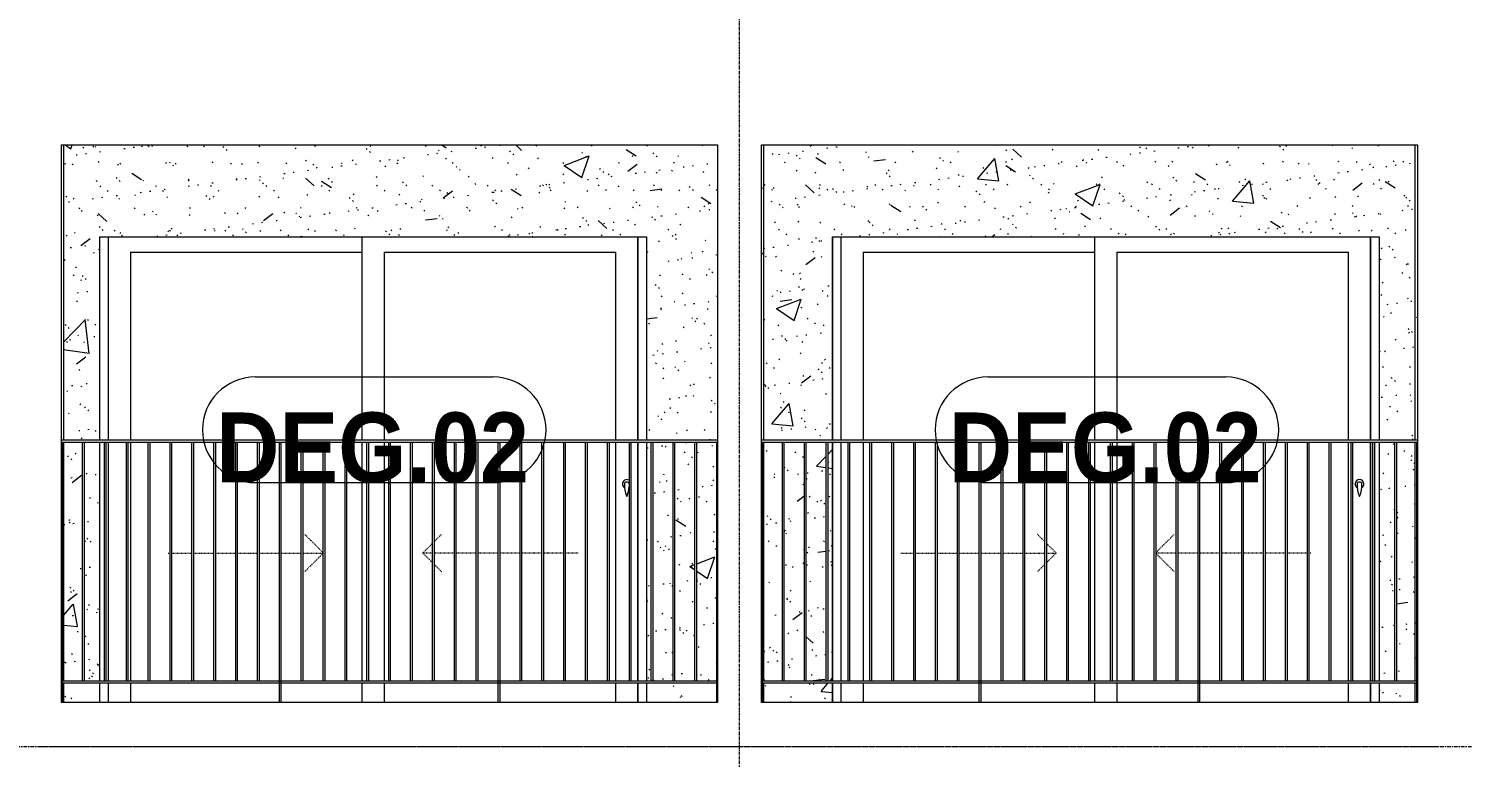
# Model space of a CAD drawing. Header units: millimetres. Extents: x -134153 to 99383, y -5233 to 35400.
# Drawn here: x -95003 to -88448, y 8950 to 12282 of the extents above; entities that cross this region are included whole.
import ezdxf

# ---------------------------------------------------------------- set-up
doc = ezdxf.new("R2010")
doc.units = ezdxf.units.MM
for name, pattern in [('Centre', [31.75, 6.35, -4.7625, 15.875, -4.7625]), ('Dash', [6, 3, -3]), ('Dash 1_8_', [6.35, 3.175, -3.175]), ('Grid Line', [22.225, 12.7, -3.175, 3.175, -3.175])]:
    doc.linetypes.add(name, pattern=pattern)
for name, color, linetype, lineweight in [('0-1', 7, 'Continuous', 5), ('A-AREA', 32, 'Dash 1_8_', 9), ('A-DOOR', 31, 'Continuous', 9), ('A-DOOR-FRAM', 31, 'Continuous', 9), ('A-DOOR-HDLN', 31, 'Dash', 9), ('A-DOOR-IDEN', 31, 'Continuous', 9), ('A-FLOR-HRAL', 11, 'Continuous', 9), ('A-FLOR-LEVL-2', 51, 'Centre', 9), ('A-WALL', 113, 'Continuous', 9), ('A-WALL-PATT-1', 9, 'Continuous', 9), ('I-WALL-1', 7, 'Continuous', 9), ('S-GRID-1', 1, 'Grid Line', 9)]:
    doc.layers.add(name, color=color, linetype=linetype, lineweight=lineweight)
doc.styles.add('Arial_B_2', font='arialbd_0.ttf', dxfattribs={"width": 0.9, "height": 320})
pattern_1 = [(37.5, (-81864.44, 1200), (-5.1206, 156.6122), [5.364, -118.181, 5.364, -132.812, -132.08]), (37.5, (-81864.44, 1200), (-5.1206, 156.6122), [-261.722, 5.364, -126.716]), (7.5, (-81864.44, 1200), (143.847, 229.3842), [5.364, -61.285, 5.364, -105.989, -42.672]), (7.5, (-81864.44, 1200), (143.847, 229.3842), [-178.003, 5.364, -37.308]), (327.5, (-81964.42, 1200), (253.1176, 0.4601), [5.364, -35.276, 5.364, -140.94, -191.008]), (327.5, (-81964.42, 1200), (253.1176, 0.4601), [-186.944, 5.364, -185.644]), (317.5, (-81964.42, 1200), (244.338, 71.3376), [5.364, -14.956, 5.364, -90.546, -109.728]), (317.5, (-81964.42, 1200), (244.338, 71.3376), [-116.23, 5.364, -104.364])]
pattern_2 = [(50, (-81864.4, 1200), (1165.98, -102.01), [121.92, -1341.12]), (355, (-81864.4, 1200), (-225.554, 1222.76), [97.536, -1072.896]), (100.451, (-81767.3, 1191.5), (940.43, 1120.746), [103.616, -1139.776]), (46.184, (-81864.4, 1525.1), (1734.9, -269.07), [182.88, -2011.68]), (96.636, (-81719.9, 1502.7), (1519.38, 1583.54), [155.42, -1709.66]), (351.184, (-81864.4, 1525.1), (1519.4, 1583.52), [146.3, -1609.34]), (21, (-81701.9, 1443.8), (970.33, -654.5), [121.92, -1341.12]), (326, (-81701.9, 1443.8), (395.53, 1178.8), [97.536, -1072.896]), (71.451, (-81621, 1389.3), (1365.87, 524.296), [103.616, -1139.776]), (37.5, (-81864.44, 1200), (19.767, 541.153), [53.645, -1006.246, 53.645, -1035.507, -1076.96]), (37.5, (-81864.44, 1200), (19.767, 541.153), [-2149.043, 53.645, -1023.315]), (7.5, (-81864.44, 1200), (427.646, 641.156), [53.645, -567.334, 53.645, -981.862, -410.464]), (7.5, (-81864.44, 1200), (427.646, 641.156), [-1656.486, 53.645, -356.82]), (327.5, (-82226.95, 1200), (867.782, -36.665), [53.645, -352.755, 53.645, -1214.323, -1682.496]), (327.5, (-82226.95, 1200), (867.782, -36.665), [-1674.37, 53.645, -1628.85]), (317.5, (-82389.5, 1200), (948.028, 162.73), [53.645, -474.675, 53.645, -788.416, -1194.816]), (317.5, (-82389.5, 1200), (948.028, 162.73), [-1370.38, 53.645, -1141.17])]

# ---------------------------------------------------------------- blocks, each defined once
blk = doc.blocks.new('NCV_TKTC_TANG 3 - 4_rvt-2-TKCS_MẶT ĐỨNG HƯỚNG BẮC')
at = {"layer": 'A-WALL-PATT-1'}
h = blk.add_hatch(dxfattribs=at)
h.set_pattern_fill('FP_2', color=256, style=0, pattern_type=2)
h.set_pattern_definition(pattern_2)
h.paths.add_polyline_path([(-91883.3, 9200), (-91857.6, 9200), (-91857.6, 9290), (-92177.6, 9290), (-92177.6, 9200)])
h.paths.add_polyline_path([(-94842.6, 9200), (-94677.6, 9200), (-94677.6, 9290), (-94842.6, 9290)])
h.paths.add_polyline_path([(-94747.6, 9300), (-94677.6, 9300), (-94677.6, 10390), (-94747.6, 10390), (-94747.6, 9828.8)])
h.paths.add_polyline_path([(-91888.2, 9300), (-91857.6, 9300), (-91857.6, 10390), (-91947.6, 10390), (-91947.6, 9300), (-91897.1, 9300)])
h.paths.add_polyline_path([(-94757.6, 9300), (-94757.6, 10390), (-94842.6, 10390), (-94842.6, 9300), (-94824.5, 9300)])
h.paths.add_polyline_path([(-92177.6, 9300), (-92157.6, 9300), (-92157.6, 10390), (-92177.6, 10390), (-92177.6, 9828.8)])
h.paths.add_polyline_path([(-92057.6, 9300), (-92057.6, 10390), (-92147.6, 10390), (-92147.6, 9300)])
h.paths.add_polyline_path([(-92047.6, 9300), (-91957.6, 9300), (-91957.6, 10390), (-92047.6, 10389), (-92047.6, 9828.8)])
h.paths.add_polyline_path([(-94677.6, 10400), (-94677.6, 11330), (-92177.6, 11330), (-92177.6, 10400), (-91852.6, 10400), (-91852.6, 11750), (-94842.6, 11750), (-94842.6, 10400), (-94744.9, 10400)])
h = blk.add_hatch(dxfattribs=at)
h.set_pattern_fill('FP_3', color=256, style=0, pattern_type=2)
h.set_pattern_definition(pattern_1)
h.paths.add_polyline_path([(-91883.3, 9200), (-91857.6, 9200), (-91857.6, 9290), (-92177.6, 9290), (-92177.6, 9200)])
h.paths.add_polyline_path([(-94842.6, 9200), (-94677.6, 9200), (-94677.6, 9290), (-94842.6, 9290)])
h.paths.add_polyline_path([(-94747.6, 9300), (-94677.6, 9300), (-94677.6, 10390), (-94747.6, 10390), (-94747.6, 9828.8)])
h.paths.add_polyline_path([(-91888.2, 9300), (-91857.6, 9300), (-91857.6, 10390), (-91947.6, 10390), (-91947.6, 9300), (-91897.1, 9300)])
h.paths.add_polyline_path([(-94757.6, 9300), (-94757.6, 10390), (-94842.6, 10390), (-94842.6, 9300), (-94824.5, 9300)])
h.paths.add_polyline_path([(-92177.6, 9300), (-92157.6, 9300), (-92157.6, 10390), (-92177.6, 10390), (-92177.6, 9828.8)])
h.paths.add_polyline_path([(-92057.6, 9300), (-92057.6, 10390), (-92147.6, 10390), (-92147.6, 9300)])
h.paths.add_polyline_path([(-92047.6, 9300), (-91957.6, 9300), (-91957.6, 10390), (-92047.6, 10389), (-92047.6, 9828.8)])
h.paths.add_polyline_path([(-94677.6, 10400), (-94677.6, 11330), (-92177.6, 11330), (-92177.6, 10400), (-91852.6, 10400), (-91852.6, 11750), (-94842.6, 11750), (-94842.6, 10400), (-94744.9, 10400)])
h = blk.add_hatch(dxfattribs=at)
h.set_pattern_fill('FP_3', color=256, style=0, pattern_type=2)
h.set_pattern_definition(pattern_1)
h.paths.add_polyline_path([(-91647.6, 9200), (-91642.7, 9200), (-91643.2, 9290), (-91647.6, 9290)])
h.paths.add_polyline_path([(-91647.6, 9300), (-91642.7, 9300), (-91642.7, 10390), (-91647.6, 10390), (-91647.6, 9828.8)])
h.paths.add_polyline_path([(-91652.6, 10390), (-91652.6, 10390), (-91652.6, 10400), (-91642.7, 10400), (-91642.7, 11750), (-91652.6, 11750), (-91652.6, 10932.8)])
h = blk.add_hatch(dxfattribs=at)
h.set_pattern_fill('FP_2', color=256, style=0, pattern_type=2)
h.set_pattern_definition(pattern_2)
h.paths.add_polyline_path([(-91642.7, 9200), (-91327.7, 9200), (-91327.7, 9290), (-91642.7, 9290)])
h.paths.add_polyline_path([(-88827.7, 9200), (-88662.7, 9200), (-88662.7, 9290), (-88827.7, 9290)])
h.paths.add_polyline_path([(-91642.7, 9300), (-91557.6, 9300), (-91557.6, 10390), (-91642.7, 10390), (-91642.7, 9828.8)])
h.paths.add_polyline_path([(-91357.6, 9300), (-91357.6, 10390), (-91447.6, 10390), (-91447.6, 9300)])
h.paths.add_polyline_path([(-88662.7, 9300), (-88662.7, 10390), (-88747.6, 10390), (-88747.6, 9300), (-88677.7, 9300)])
h.paths.add_polyline_path([(-91547.6, 9300), (-91457.6, 9300), (-91457.6, 10390), (-91547.6, 10390), (-91547.6, 9738.7)])
h.paths.add_polyline_path([(-91327.7, 9300), (-91327.7, 10390), (-91347.6, 10390), (-91347.6, 9300)])
h.paths.add_polyline_path([(-88827.7, 9300), (-88757.6, 9300), (-88757.6, 10390), (-88827.7, 10390), (-88827.7, 9408.3)])
h.paths.add_polyline_path([(-91456.2, 10400), (-91327.7, 10400), (-91327.7, 11330), (-88827.7, 11330), (-88827.7, 10400), (-88662.7, 10400), (-88662.7, 11750), (-91642.7, 11750), (-91642.7, 10400), (-91460.3, 10400)])
h = blk.add_hatch(dxfattribs=at)
h.set_pattern_fill('FP_3', color=256, style=0, pattern_type=2)
h.set_pattern_definition(pattern_1)
h.paths.add_polyline_path([(-91642.7, 9200), (-91327.7, 9200), (-91327.7, 9290), (-91642.7, 9290)])
h.paths.add_polyline_path([(-88827.7, 9200), (-88662.7, 9200), (-88662.7, 9290), (-88827.7, 9290)])
h.paths.add_polyline_path([(-91642.7, 9300), (-91557.6, 9300), (-91557.6, 10390), (-91642.7, 10390), (-91642.7, 9828.8)])
h.paths.add_polyline_path([(-91357.6, 9300), (-91357.6, 10390), (-91447.6, 10390), (-91447.6, 9300)])
h.paths.add_polyline_path([(-88662.7, 9300), (-88662.7, 10390), (-88747.6, 10390), (-88747.6, 9300), (-88677.7, 9300)])
h.paths.add_polyline_path([(-91547.6, 9300), (-91457.6, 9300), (-91457.6, 10390), (-91547.6, 10390), (-91547.6, 9738.7)])
h.paths.add_polyline_path([(-91327.7, 9300), (-91327.7, 10390), (-91347.6, 10390), (-91347.6, 9300)])
h.paths.add_polyline_path([(-88827.7, 9300), (-88757.6, 9300), (-88757.6, 10390), (-88827.7, 10390), (-88827.7, 9408.3)])
h.paths.add_polyline_path([(-91456.2, 10400), (-91327.7, 10400), (-91327.7, 11330), (-88827.7, 11330), (-88827.7, 10400), (-88662.7, 10400), (-88662.7, 11750), (-91642.7, 11750), (-91642.7, 10400), (-91460.3, 10400)])
h = blk.add_hatch(dxfattribs=at)
h.set_pattern_fill('FP_3', color=256, style=0, pattern_type=2)
h.set_pattern_definition(pattern_1)
h.paths.add_polyline_path([(-88662.7, 9200), (-88657.6, 9200), (-88657.6, 9290), (-88662.7, 9290), (-88662.7, 9212)])
h.paths.add_polyline_path([(-88657.6, 9300), (-88658.6, 10390), (-88662.7, 10390), (-88662.2, 9300)])
h.paths.add_polyline_path([(-88652.7, 10400), (-88654.1, 11750), (-88662.7, 11750), (-88662.7, 10400), (-88658.6, 10400)])
at = {"layer": 'I-WALL-1'}
for p, q in [((-94842.6, 11750), (-94842.6, 10400)), ((-91642.7, 11750), (-91642.7, 10400)), ((-88662.7, 10400), (-88662.7, 11750)), ((-88652.7, 11750), (-88652.7, 10400)), ((-94677.6, 10400), (-94677.6, 11330)), ((-94677.6, 11330), (-92177.6, 11330)), ((-92177.6, 11330), (-92177.6, 10400)), ((-91327.7, 10400), (-91327.7, 11330)), ((-91327.7, 11330), (-88827.7, 11330)), ((-88827.7, 11330), (-88827.7, 10400)), ((-94842.6, 10390), (-94842.6, 9300)), ((-94677.6, 9300), (-94677.6, 10390)), ((-92177.6, 10390), (-92177.6, 9300)), ((-91642.7, 10390), (-91642.7, 9300)), ((-91327.7, 9300), (-91327.7, 10390)), ((-88827.7, 10390), (-88827.7, 9300)), ((-88662.7, 9300), (-88662.7, 10390)), ((-94842.6, 9290), (-94842.6, 9200)), ((-94677.6, 9200), (-94677.6, 9290)), ((-92177.6, 9290), (-92177.6, 9200)), ((-91642.7, 9290), (-91642.7, 9200)), ((-91327.7, 9200), (-91327.7, 9290)), ((-88827.7, 9290), (-88827.7, 9200)), ((-88662.7, 9200), (-88662.7, 9290))]:
    blk.add_line(p, q, dxfattribs=at)
blk = doc.blocks.new('DEG_02-DEG_03 - DEG_02-2500x2400mm-CỬA ĐI 02 CÁNH TRƯỢT-625766-TKCS_MẶT ĐỨNG HƯỚNG BẮC')
at = {"layer": 'A-DOOR'}
for p, q in [((-93477.6, 10400), (-93477.6, 11330)), ((-92217.6, 11330), (-92217.6, 10400)), ((-94537.6, 11260), (-94537.6, 10400)), ((-94537.6, 11260), (-93477.6, 11260)), ((-93377.6, 11260), (-93377.6, 10400)), ((-93377.6, 11260), (-92317.6, 11260)), ((-92317.6, 10400), (-92317.6, 11260)), ((-94537.6, 10390), (-94537.6, 9300)), ((-93477.6, 9300), (-93477.6, 10390)), ((-93377.6, 10390), (-93377.6, 9300)), ((-92317.6, 9300), (-92317.6, 10390)), ((-92217.6, 10390), (-92217.6, 9300)), ((-94537.6, 9290), (-94537.6, 9200)), ((-93477.6, 9200), (-93477.6, 9290)), ((-93377.6, 9290), (-93377.6, 9200)), ((-92317.6, 9200), (-92317.6, 9290)), ((-92217.6, 9290), (-92217.6, 9200))]:
    blk.add_line(p, q, dxfattribs=at)
at = {"layer": 'A-DOOR', "flags": 128}
blk.add_lwpolyline([(-92266.1, 10208.7), (-92266.1, 10208.7), (-92266.1, 10208.7), (-92266.1, 10208.7), (-92266.1, 10208.7), (-92266.1, 10208.7), (-92266.1, 10208.7), (-92266.2, 10208.7), (-92266.2, 10208.7), (-92266.2, 10208.7), (-92266.2, 10208.7), (-92266.3, 10208.7), (-92266.3, 10208.7), (-92266.3, 10208.7), (-92266.4, 10208.7), (-92266.4, 10208.7), (-92266.4, 10208.7), (-92266.5, 10208.7), (-92266.5, 10208.7), (-92266.6, 10208.7), (-92266.6, 10208.7), (-92266.7, 10208.7), (-92266.7, 10208.7), (-92266.8, 10208.7), (-92266.8, 10208.7), (-92266.9, 10208.7), (-92266.9, 10208.7), (-92267, 10208.7), (-92267, 10208.7), (-92267.1, 10208.7), (-92267.1, 10208.7), (-92267.2, 10208.7), (-92267.3, 10208.7), (-92267.3, 10208.7), (-92267.4, 10208.7), (-92267.4, 10208.7), (-92267.5, 10208.7), (-92267.5, 10208.7), (-92267.6, 10208.7), (-92267.7, 10208.7), (-92267.7, 10208.7), (-92267.8, 10208.7), (-92267.8, 10208.7), (-92267.9, 10208.7), (-92268, 10208.7), (-92268, 10208.7), (-92268.1, 10208.7), (-92268.1, 10208.7), (-92268.2, 10208.7), (-92268.2, 10208.7), (-92268.3, 10208.7), (-92268.3, 10208.7), (-92268.4, 10208.7), (-92268.4, 10208.7), (-92268.5, 10208.7), (-92268.5, 10208.7), (-92268.6, 10208.7), (-92268.6, 10208.7), (-92268.7, 10208.7), (-92268.7, 10208.7), (-92268.7, 10208.7), (-92268.8, 10208.7), (-92268.8, 10208.7), (-92268.8, 10208.7), (-92268.9, 10208.7), (-92268.9, 10208.7), (-92268.9, 10208.7), (-92269, 10208.7), (-92269, 10208.7), (-92269, 10208.7), (-92269, 10208.7), (-92269, 10208.7), (-92269, 10208.7), (-92269, 10208.7), (-92269.1, 10208.7), (-92269.1, 10208.7)], dxfattribs=at)
at = {"layer": 'A-DOOR'}
for centre, radius, start, end in [((-92267.6, 10200), 20, 60, 180), ((-92267.6, 10200), 20, 180, 240), ((-92269.1, 10199.2), 9.45, 90, 180), ((-92113.8, 10199.2), 164.8, 180, 199.13397), ((-92266.1, 10199.2), 9.45, 30, 90), ((-92421.4, 10199.2), 164.8, 340.86603, 356.02944), ((-92267.2, 10146), 2.34, 199.13397, 261.03098), ((-92267.9, 10146), 2.34, 278.96902, 340.86603)]:
    blk.add_arc(centre, radius, start, end, dxfattribs=at)
at = {"layer": 'A-DOOR-FRAM'}
for p, q in [((-94637.6, 10400), (-94637.6, 11330)), ((-92217.6, 10400), (-92217.6, 11330)), ((-94637.6, 9300), (-94637.6, 10390)), ((-92217.6, 9300), (-92217.6, 10390)), ((-94637.6, 9200), (-94637.6, 9290)), ((-92217.6, 9200), (-92217.6, 9290))]:
    blk.add_line(p, q, dxfattribs=at)
at = {"layer": 'A-DOOR-HDLN'}
for p, q in [((-93657.6, 9887), (-93739.7, 9969.1)), ((-93147.6, 9937), (-93115.5, 9969.1)), ((-93200.3, 9884.2), (-93157.6, 9927)), ((-94364.8, 9884.2), (-94357.6, 9884.2)), ((-94347.6, 9884.2), (-94257.6, 9884.2)), ((-94247.6, 9884.2), (-94157.6, 9884.2)), ((-94147.6, 9884.2), (-94057.6, 9884.2)), ((-94047.6, 9884.2), (-93957.6, 9884.2)), ((-93947.6, 9884.2), (-93857.6, 9884.2)), ((-93847.6, 9884.2), (-93757.6, 9884.2)), ((-93747.6, 9884.2), (-93657.6, 9884.2)), ((-93657.6, 9881.5), (-93739.7, 9799.4)), ((-93200.3, 9884.2), (-93157.6, 9841.5)), ((-93157.6, 9884.2), (-93200.3, 9884.2)), ((-93057.6, 9884.2), (-93147.6, 9884.2)), ((-92957.6, 9884.2), (-93047.6, 9884.2)), ((-92857.6, 9884.2), (-92947.6, 9884.2)), ((-92757.6, 9884.2), (-92847.6, 9884.2)), ((-92657.6, 9884.2), (-92747.6, 9884.2)), ((-92557.6, 9884.2), (-92647.6, 9884.2)), ((-92490.3, 9884.2), (-92547.6, 9884.2)), ((-93147.6, 9831.5), (-93115.5, 9799.4))]:
    blk.add_line(p, q, dxfattribs=at)
blk = doc.blocks.new('DEG_02-DEG_03 - DEG_02-2500x2400mm-CỬA ĐI 02 CÁNH TRƯỢT-V24-TKCS_MẶT ĐỨNG HƯỚNG BẮC')
at = {"layer": 'A-DOOR'}
for p, q in [((-90127.6, 10400), (-90127.6, 11330)), ((-88867.6, 11330), (-88867.6, 10400)), ((-91187.6, 11260), (-91187.6, 10400)), ((-91187.6, 11260), (-90127.6, 11260)), ((-90027.6, 11260), (-90027.6, 10400)), ((-90027.6, 11260), (-88967.6, 11260)), ((-88967.6, 10400), (-88967.6, 11260)), ((-91187.6, 10390), (-91187.6, 9300)), ((-90127.6, 9300), (-90127.6, 10390)), ((-90027.6, 10390), (-90027.6, 9300)), ((-88967.6, 9300), (-88967.6, 10390)), ((-88867.6, 10390), (-88867.6, 9300)), ((-91187.6, 9290), (-91187.6, 9200)), ((-90127.6, 9200), (-90127.6, 9290)), ((-90027.6, 9290), (-90027.6, 9200)), ((-88967.6, 9200), (-88967.6, 9290)), ((-88867.6, 9290), (-88867.6, 9200))]:
    blk.add_line(p, q, dxfattribs=at)
at = {"layer": 'A-DOOR', "flags": 128}
blk.add_lwpolyline([(-88916.1, 10208.7), (-88916.1, 10208.7), (-88916.1, 10208.7), (-88916.1, 10208.7), (-88916.1, 10208.7), (-88916.1, 10208.7), (-88916.1, 10208.7), (-88916.2, 10208.7), (-88916.2, 10208.7), (-88916.2, 10208.7), (-88916.2, 10208.7), (-88916.3, 10208.7), (-88916.3, 10208.7), (-88916.3, 10208.7), (-88916.4, 10208.7), (-88916.4, 10208.7), (-88916.4, 10208.7), (-88916.5, 10208.7), (-88916.5, 10208.7), (-88916.6, 10208.7), (-88916.6, 10208.7), (-88916.7, 10208.7), (-88916.7, 10208.7), (-88916.8, 10208.7), (-88916.8, 10208.7), (-88916.9, 10208.7), (-88916.9, 10208.7), (-88917, 10208.7), (-88917, 10208.7), (-88917.1, 10208.7), (-88917.1, 10208.7), (-88917.2, 10208.7), (-88917.3, 10208.7), (-88917.3, 10208.7), (-88917.4, 10208.7), (-88917.4, 10208.7), (-88917.5, 10208.7), (-88917.5, 10208.7), (-88917.6, 10208.7), (-88917.7, 10208.7), (-88917.7, 10208.7), (-88917.8, 10208.7), (-88917.8, 10208.7), (-88917.9, 10208.7), (-88918, 10208.7), (-88918, 10208.7), (-88918.1, 10208.7), (-88918.1, 10208.7), (-88918.2, 10208.7), (-88918.2, 10208.7), (-88918.3, 10208.7), (-88918.3, 10208.7), (-88918.4, 10208.7), (-88918.4, 10208.7), (-88918.5, 10208.7), (-88918.5, 10208.7), (-88918.6, 10208.7), (-88918.6, 10208.7), (-88918.7, 10208.7), (-88918.7, 10208.7), (-88918.7, 10208.7), (-88918.8, 10208.7), (-88918.8, 10208.7), (-88918.8, 10208.7), (-88918.9, 10208.7), (-88918.9, 10208.7), (-88918.9, 10208.7), (-88919, 10208.7), (-88919, 10208.7), (-88919, 10208.7), (-88919, 10208.7), (-88919, 10208.7), (-88919, 10208.7), (-88919, 10208.7), (-88919.1, 10208.7), (-88919.1, 10208.7)], dxfattribs=at)
at = {"layer": 'A-DOOR'}
for centre, radius, start, end in [((-88917.6, 10200), 20, 0, 180), ((-88917.6, 10200), 20, 180, 240), ((-88919.1, 10199.2), 9.45, 90, 180), ((-88763.8, 10199.2), 164.8, 180, 199.13397), ((-88916.1, 10199.2), 9.45, 0, 90), ((-89071.4, 10199.2), 164.8, 340.86603, 0), ((-88917.6, 10200), 20, 300, 0), ((-88917.2, 10146), 2.34, 199.13397, 261.03098), ((-88917.9, 10146), 2.34, 278.96902, 340.86603)]:
    blk.add_arc(centre, radius, start, end, dxfattribs=at)
at = {"layer": 'A-DOOR-FRAM'}
for p, q in [((-91327.6, 11330), (-91327.6, 10400)), ((-91287.6, 10400), (-91287.6, 11330)), ((-88867.6, 10400), (-88867.6, 11330)), ((-91327.6, 10390), (-91327.6, 9300)), ((-91287.6, 9300), (-91287.6, 10390)), ((-88867.6, 9300), (-88867.6, 10390)), ((-91327.6, 9290), (-91327.6, 9200)), ((-91287.6, 9200), (-91287.6, 9290)), ((-88867.6, 9200), (-88867.6, 9290))]:
    blk.add_line(p, q, dxfattribs=at)
at = {"layer": 'A-DOOR-HDLN'}
for p, q in [((-90357.6, 9937), (-90389.7, 9969.1)), ((-89847.6, 9887), (-89765.5, 9969.1)), ((-90304.8, 9884.2), (-90347.6, 9927)), ((-91014.8, 9884.2), (-90957.6, 9884.2)), ((-90947.6, 9884.2), (-90857.6, 9884.2)), ((-90847.6, 9884.2), (-90757.6, 9884.2)), ((-90747.6, 9884.2), (-90657.6, 9884.2)), ((-90647.6, 9884.2), (-90557.6, 9884.2)), ((-90547.6, 9884.2), (-90457.6, 9884.2)), ((-90447.6, 9884.2), (-90357.6, 9884.2)), ((-90304.8, 9884.2), (-90347.6, 9841.5)), ((-90347.6, 9884.2), (-90304.8, 9884.2)), ((-89757.6, 9884.2), (-89847.6, 9884.2)), ((-89847.6, 9881.5), (-89765.5, 9799.4)), ((-89657.6, 9884.2), (-89747.6, 9884.2)), ((-89557.6, 9884.2), (-89647.6, 9884.2)), ((-89457.6, 9884.2), (-89547.6, 9884.2)), ((-89357.6, 9884.2), (-89447.6, 9884.2)), ((-89257.6, 9884.2), (-89347.6, 9884.2)), ((-89157.6, 9884.2), (-89247.6, 9884.2)), ((-89140.3, 9884.2), (-89147.6, 9884.2)), ((-90357.6, 9831.5), (-90389.7, 9799.4))]:
    blk.add_line(p, q, dxfattribs=at)
blk = doc.blocks.new('Railing - 10mm-1251313-TKCS_MẶT ĐỨNG HƯỚNG BẮC')
at = {"layer": 'A-FLOR-HRAL'}
for p, q in [((-60830.064287, 5900), (-60830.064287, 6990)), ((-60820.064287, 6990), (-60820.064287, 5900))]:
    blk.add_line(p, q, dxfattribs=at)
blk = doc.blocks.new('Railing - 50 x 10mm-1251315-TKCS_MẶT ĐỨNG HƯỚNG BẮC')
at = {"layer": 'A-FLOR-HRAL'}
for p, q in [((-59897.564287, 6990), (-59907.564287, 6990)), ((-59907.564287, 5800), (-59907.564287, 6990)), ((-59897.564287, 6990), (-59897.564287, 5800))]:
    blk.add_line(p, q, dxfattribs=at)
blk = doc.blocks.new('Railing - 50 x 10mm-V56-TKCS_MẶT ĐỨNG HƯỚNG BẮC')
at = {"layer": 'A-FLOR-HRAL'}
for q in [(-88657.6, 5800), (-88652.6, 6990)]:
    blk.add_line((-88657.6, 6990), q, dxfattribs=at)
blk = doc.blocks.new('Railing - 50 x 10mm-V57-TKCS_MẶT ĐỨNG HƯỚNG BẮC')
at = {"layer": 'A-FLOR-HRAL'}
for p in [(-91652.635618, 6990), (-91647.564287, 5800)]:
    blk.add_line(p, (-91647.564287, 6990), dxfattribs=at)
blk = doc.blocks.new('Railing - Railing-1558316-TKCS_MẶT ĐỨNG HƯỚNG BẮC')
at = {"layer": 'A-FLOR-HRAL'}
for p, q in [((-91652.6, 9290), (-91652.6, 9300)), ((-91652.6, 9300), (-88652.6, 9300)), ((-91652.6, 9290), (-88652.6, 9290))]:
    blk.add_line(p, q, dxfattribs=at)
for name in ['Railing - 50 x 10mm-V57-TKCS_MẶT ĐỨNG HƯỚNG BẮC', 'Railing - 50 x 10mm-V56-TKCS_MẶT ĐỨNG HƯỚNG BẮC']:
    blk.add_blockref(name, (0, 3400))
at = {"extrusion": (0, 0, -1), "zscale": -1}
for name, p in [('Railing - 10mm-1251313-TKCS_MẶT ĐỨNG HƯỚNG BẮC', (152377.6, 3400)), ('Railing - 10mm-1251313-TKCS_MẶT ĐỨNG HƯỚNG BẮC', (152277.6, 3400)), ('Railing - 10mm-1251313-TKCS_MẶT ĐỨNG HƯỚNG BẮC', (152177.6, 3400)), ('Railing - 10mm-1251313-TKCS_MẶT ĐỨNG HƯỚNG BẮC', (152077.6, 3400)), ('Railing - 10mm-1251313-TKCS_MẶT ĐỨNG HƯỚNG BẮC', (151977.6, 3400)), ('Railing - 10mm-1251313-TKCS_MẶT ĐỨNG HƯỚNG BẮC', (151877.6, 3400)), ('Railing - 10mm-1251313-TKCS_MẶT ĐỨNG HƯỚNG BẮC', (151777.6, 3400)), ('Railing - 10mm-1251313-TKCS_MẶT ĐỨNG HƯỚNG BẮC', (151677.6, 3400)), ('Railing - 10mm-1251313-TKCS_MẶT ĐỨNG HƯỚNG BẮC', (151577.6, 3400)), ('Railing - 50 x 10mm-1251315-TKCS_MẶT ĐỨNG HƯỚNG BẮC', (150555.1, 3400)), ('Railing - 10mm-1251313-TKCS_MẶT ĐỨNG HƯỚNG BẮC', (151377.6, 3400)), ('Railing - 10mm-1251313-TKCS_MẶT ĐỨNG HƯỚNG BẮC', (151277.6, 3400)), ('Railing - 10mm-1251313-TKCS_MẶT ĐỨNG HƯỚNG BẮC', (151177.6, 3400)), ('Railing - 10mm-1251313-TKCS_MẶT ĐỨNG HƯỚNG BẮC', (151077.6, 3400)), ('Railing - 10mm-1251313-TKCS_MẶT ĐỨNG HƯỚNG BẮC', (150977.6, 3400)), ('Railing - 10mm-1251313-TKCS_MẶT ĐỨNG HƯỚNG BẮC', (150877.6, 3400)), ('Railing - 10mm-1251313-TKCS_MẶT ĐỨNG HƯỚNG BẮC', (150777.6, 3400)), ('Railing - 10mm-1251313-TKCS_MẶT ĐỨNG HƯỚNG BẮC', (150677.6, 3400)), ('Railing - 10mm-1251313-TKCS_MẶT ĐỨNG HƯỚNG BẮC', (150577.6, 3400)), ('Railing - 50 x 10mm-1251315-TKCS_MẶT ĐỨNG HƯỚNG BẮC', (149555.1, 3400)), ('Railing - 10mm-1251313-TKCS_MẶT ĐỨNG HƯỚNG BẮC', (150377.6, 3400)), ('Railing - 10mm-1251313-TKCS_MẶT ĐỨNG HƯỚNG BẮC', (150277.6, 3400)), ('Railing - 10mm-1251313-TKCS_MẶT ĐỨNG HƯỚNG BẮC', (150177.6, 3400)), ('Railing - 10mm-1251313-TKCS_MẶT ĐỨNG HƯỚNG BẮC', (150077.6, 3400)), ('Railing - 10mm-1251313-TKCS_MẶT ĐỨNG HƯỚNG BẮC', (149977.6, 3400)), ('Railing - 10mm-1251313-TKCS_MẶT ĐỨNG HƯỚNG BẮC', (149877.6, 3400)), ('Railing - 10mm-1251313-TKCS_MẶT ĐỨNG HƯỚNG BẮC', (149777.6, 3400)), ('Railing - 10mm-1251313-TKCS_MẶT ĐỨNG HƯỚNG BẮC', (149677.6, 3400)), ('Railing - 10mm-1251313-TKCS_MẶT ĐỨNG HƯỚNG BẮC', (149577.6, 3400))]:
    blk.add_blockref(name, p, dxfattribs=at)
blk = doc.blocks.new('Top Rail Type - Top Rail_Internal_-1558317-TKCS_MẶT ĐỨNG HƯỚNG BẮC')
at = {"layer": 'A-FLOR-HRAL'}
for p, q in [((-91652.564287, 10390), (-91652.564287, 10400)), ((-88652.635618, 10400), (-91652.564287, 10400)), ((-88652.635618, 10390), (-91652.564287, 10390))]:
    blk.add_line(p, q, dxfattribs=at)
blk = doc.blocks.new('Railing - 50 x 10mm-V55-TKCS_MẶT ĐỨNG HƯỚNG BẮC')
at = {"layer": 'A-FLOR-HRAL'}
for p in [(-57852.564287, 6990), (-57857.564287, 5800)]:
    blk.add_line(p, (-57857.564287, 6990), dxfattribs=at)
blk = doc.blocks.new('Railing - Railing-1558322-TKCS_MẶT ĐỨNG HƯỚNG BẮC')
at = {"layer": 'A-FLOR-HRAL'}
for p, q in [((-94852.6, 9300), (-91852.6, 9300)), ((-94852.6, 9290), (-91852.6, 9290))]:
    blk.add_line(p, q, dxfattribs=at)
at = {"extrusion": (0, 0, -1), "zscale": -1}
for name, p in [('Railing - 50 x 10mm-V55-TKCS_MẶT ĐỨNG HƯỚNG BẮC', (152705.1, 3400)), ('Railing - 10mm-1251313-TKCS_MẶT ĐỨNG HƯỚNG BẮC', (155577.6, 3400)), ('Railing - 10mm-1251313-TKCS_MẶT ĐỨNG HƯỚNG BẮC', (155477.6, 3400)), ('Railing - 10mm-1251313-TKCS_MẶT ĐỨNG HƯỚNG BẮC', (155377.6, 3400)), ('Railing - 10mm-1251313-TKCS_MẶT ĐỨNG HƯỚNG BẮC', (155277.6, 3400)), ('Railing - 10mm-1251313-TKCS_MẶT ĐỨNG HƯỚNG BẮC', (155177.6, 3400)), ('Railing - 10mm-1251313-TKCS_MẶT ĐỨNG HƯỚNG BẮC', (155077.6, 3400)), ('Railing - 10mm-1251313-TKCS_MẶT ĐỨNG HƯỚNG BẮC', (154977.6, 3400)), ('Railing - 10mm-1251313-TKCS_MẶT ĐỨNG HƯỚNG BẮC', (154877.6, 3400)), ('Railing - 10mm-1251313-TKCS_MẶT ĐỨNG HƯỚNG BẮC', (154777.6, 3400)), ('Railing - 50 x 10mm-1251315-TKCS_MẶT ĐỨNG HƯỚNG BẮC', (153755.1, 3400)), ('Railing - 10mm-1251313-TKCS_MẶT ĐỨNG HƯỚNG BẮC', (154577.6, 3400)), ('Railing - 10mm-1251313-TKCS_MẶT ĐỨNG HƯỚNG BẮC', (154477.6, 3400)), ('Railing - 10mm-1251313-TKCS_MẶT ĐỨNG HƯỚNG BẮC', (154377.6, 3400)), ('Railing - 10mm-1251313-TKCS_MẶT ĐỨNG HƯỚNG BẮC', (154277.6, 3400)), ('Railing - 10mm-1251313-TKCS_MẶT ĐỨNG HƯỚNG BẮC', (154177.6, 3400)), ('Railing - 10mm-1251313-TKCS_MẶT ĐỨNG HƯỚNG BẮC', (154077.6, 3400)), ('Railing - 10mm-1251313-TKCS_MẶT ĐỨNG HƯỚNG BẮC', (153977.6, 3400)), ('Railing - 10mm-1251313-TKCS_MẶT ĐỨNG HƯỚNG BẮC', (153877.6, 3400)), ('Railing - 10mm-1251313-TKCS_MẶT ĐỨNG HƯỚNG BẮC', (153777.6, 3400)), ('Railing - 50 x 10mm-1251315-TKCS_MẶT ĐỨNG HƯỚNG BẮC', (152755.1, 3400)), ('Railing - 10mm-1251313-TKCS_MẶT ĐỨNG HƯỚNG BẮC', (153577.6, 3400)), ('Railing - 10mm-1251313-TKCS_MẶT ĐỨNG HƯỚNG BẮC', (153477.6, 3400)), ('Railing - 10mm-1251313-TKCS_MẶT ĐỨNG HƯỚNG BẮC', (153377.6, 3400)), ('Railing - 10mm-1251313-TKCS_MẶT ĐỨNG HƯỚNG BẮC', (153277.6, 3400)), ('Railing - 10mm-1251313-TKCS_MẶT ĐỨNG HƯỚNG BẮC', (153177.6, 3400)), ('Railing - 10mm-1251313-TKCS_MẶT ĐỨNG HƯỚNG BẮC', (153077.6, 3400)), ('Railing - 10mm-1251313-TKCS_MẶT ĐỨNG HƯỚNG BẮC', (152977.6, 3400)), ('Railing - 10mm-1251313-TKCS_MẶT ĐỨNG HƯỚNG BẮC', (152877.6, 3400)), ('Railing - 10mm-1251313-TKCS_MẶT ĐỨNG HƯỚNG BẮC', (152777.6, 3400))]:
    blk.add_blockref(name, p, dxfattribs=at)
blk.add_blockref('Railing - 50 x 10mm-V56-TKCS_MẶT ĐỨNG HƯỚNG BẮC', (-3200, 3400))
blk = doc.blocks.new('Top Rail Type - Top Rail_Internal_-1558323-TKCS_MẶT ĐỨNG HƯỚNG BẮC')
at = {"layer": 'A-FLOR-HRAL'}
for p, q in [((-91852.635618, 10400), (-94852.564287, 10400)), ((-91852.635618, 10390), (-94852.564287, 10390))]:
    blk.add_line(p, q, dxfattribs=at)
blk = doc.blocks.new('STN_Door Tag - STN_Door Tag-1788670-TKCS_MẶT ĐỨNG HƯỚNG BẮC')
at = {"layer": 'A-DOOR-IDEN'}
for p, q in [((-102166.7, 10689.1), (-101078.6, 10689.1)), ((-102166.7, 10206.1), (-101078.6, 10206.1))]:
    blk.add_line(p, q, dxfattribs=at)
for centre, start, end in [((-102166.7, 10447.6), 90, 270), ((-101078.6, 10447.6), 270, 90)]:
    blk.add_arc(centre, 241.5, start, end, dxfattribs=at)

msp = doc.modelspace()

# ---------------------------------------------------------------- linework, layer by layer
at = {"layer": 'A-AREA'}
for p, q in [((-94952.6, 9000), (-91752.6, 9000)), ((-91752.6, 9000), (-88552.6, 9000))]:
    msp.add_line(p, q, dxfattribs=at)
at = {"layer": 'A-FLOR-LEVL-2'}
msp.add_line((-134152.6, 9000), (-25724.3, 9000), dxfattribs=at)
at = {"layer": 'A-WALL'}
for p, q in [((-94852.6, 9200), (-94852.6, 11750)), ((-94852.6, 11750), (-91852.6, 11750)), ((-91852.6, 11750), (-91852.6, 9200)), ((-91652.6, 9200), (-91652.6, 11750)), ((-91652.6, 11750), (-88652.6, 11750)), ((-88652.6, 11750), (-88652.6, 9200)), ((-91852.6, 9200), (-94852.6, 9200)), ((-88652.6, 9200), (-91652.6, 9200))]:
    msp.add_line(p, q, dxfattribs=at)
at = {"layer": 'S-GRID-1'}
msp.add_line((-91752.6, 207.3), (-91752.6, 30285.9), dxfattribs=at)

# ---------------------------------------------------------------- block references
at = {"layer": '0-1'}
msp.add_blockref('NCV_TKTC_TANG 3 - 4_rvt-2-TKCS_MẶT ĐỨNG HƯỚNG BẮC', (0, 0), dxfattribs=at)
at = {"layer": 'A-DOOR'}
for name in ['DEG_02-DEG_03 - DEG_02-2500x2400mm-CỬA ĐI 02 CÁNH TRƯỢT-625766-TKCS_MẶT ĐỨNG HƯỚNG BẮC', 'DEG_02-DEG_03 - DEG_02-2500x2400mm-CỬA ĐI 02 CÁNH TRƯỢT-V24-TKCS_MẶT ĐỨNG HƯỚNG BẮC']:
    msp.add_blockref(name, (0, 0), dxfattribs=at)
at = {"layer": 'A-DOOR-IDEN'}
for p in [(8200, 0), (11550, 0)]:
    msp.add_blockref('STN_Door Tag - STN_Door Tag-1788670-TKCS_MẶT ĐỨNG HƯỚNG BẮC', p, dxfattribs=at)
at = {"layer": 'A-FLOR-HRAL'}
for name in ['Top Rail Type - Top Rail_Internal_-1558323-TKCS_MẶT ĐỨNG HƯỚNG BẮC', 'Railing - Railing-1558322-TKCS_MẶT ĐỨNG HƯỚNG BẮC', 'Top Rail Type - Top Rail_Internal_-1558317-TKCS_MẶT ĐỨNG HƯỚNG BẮC', 'Railing - Railing-1558316-TKCS_MẶT ĐỨNG HƯỚNG BẮC']:
    msp.add_blockref(name, (0, 0), dxfattribs=at)

# ---------------------------------------------------------------- texts
at = {"layer": 'A-DOOR-IDEN', "char_height": 320, "width": 1467.36, "attachment_point": 5, "line_spacing_factor": 0.936439, "style": 'Arial_B_2'}
for insert in [(-93430.8, 10364.6), (-90080.8, 10364.6)]:
    msp.add_mtext('\\pt7.2,14.4,21.6,28.8,36,43.2,50.4,57.6,64.8,72,79.2,86.4,93.6,100.8,108,115.2,122.4,129.6,136.8,144,151.2,158.4,165.6,172.8,180,187.2,194.4,201.6,208.8,216,223.2,230.4;DEG.02', dxfattribs=dict(at, insert=insert))

doc.saveas('drawing.dxf')
